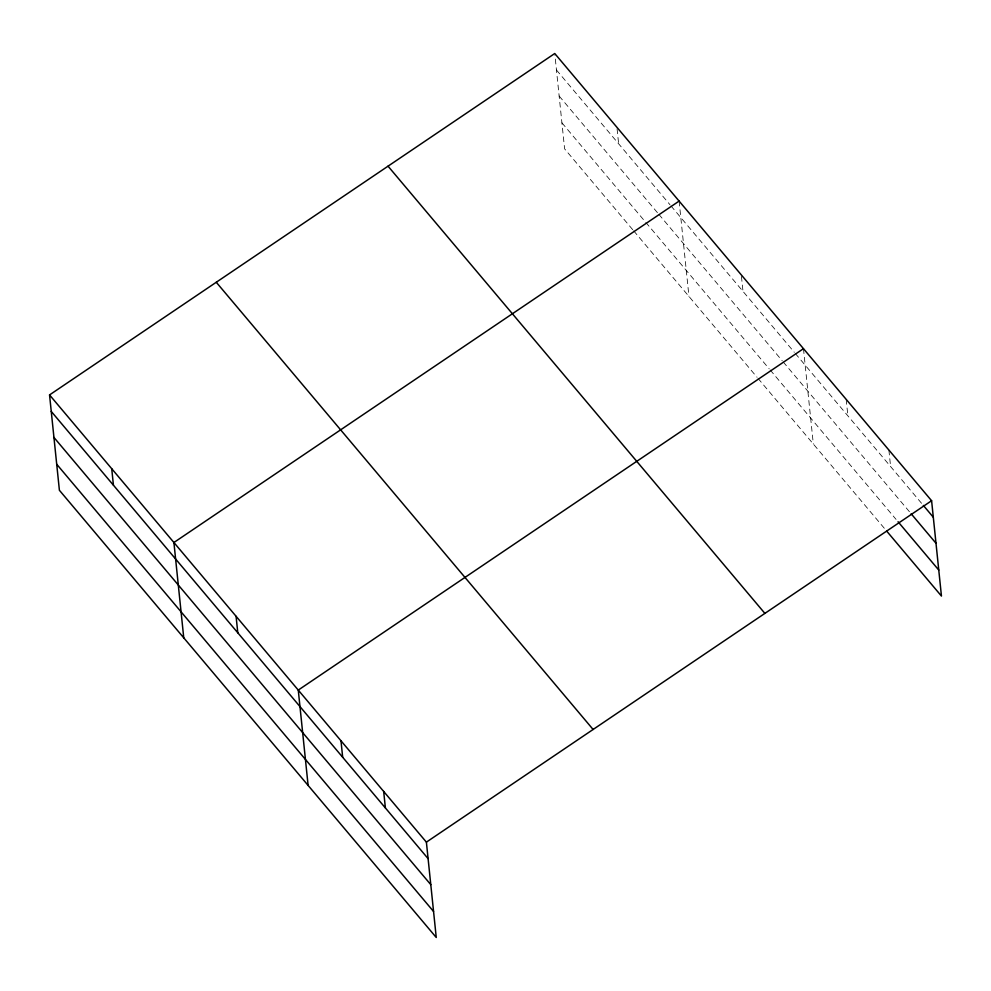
<?xml version="1.0" encoding="UTF-8"?>
<svg xmlns="http://www.w3.org/2000/svg" width="991" height="991" viewBox="0 0 991 991"><rect width="100%" height="100%" fill="white"/><g stroke="black" fill="none" stroke-linecap="round" stroke-linejoin="round"><path stroke-width="0.74" stroke-dasharray="4.96 3.72" d="M556.459 70.014L669.966 204.703M670.944 205.88L794.324 352.288M795.302 353.465L922.373 504.258M559.147 96.028L657.851 213.164M658.829 214.329L782.209 360.736M783.187 361.913L910.172 512.595M561.922 122.834L644.819 221.228M645.81 222.393L769.177 368.813M770.168 369.977L896.05 519.371M632.704 229.677L564.61 148.861L554.91 55.013M633.695 230.853L757.062 377.261M758.053 378.426L885.83 530.061M888.89 450.05L890.599 466.538M846.178 399.361L847.887 415.861M803.466 348.671L813.326 444.018M741.441 276.39L743.002 291.379M679.108 201.099L688.968 296.445M617.083 128.805L618.644 143.806"/><path stroke-width="1.49" d="M49.55 394.926L426.39 842.139L436.251 937.486L59.398 490.272L49.55 394.926L554.749 53.514L931.602 500.728L941.45 596.074L886.821 531.25M679.108 201.099L173.908 542.511L183.756 637.857M803.466 348.671L298.266 690.083L308.114 785.429M426.39 842.139L931.602 500.728M923.364 505.435L933.299 517.228M911.163 513.784L935.987 543.241M898.044 521.724L938.762 570.06M388.038 166.178L764.879 613.392M216.273 282.262L593.114 729.475M51.259 411.426L428.1 858.64M53.948 437.44L430.788 884.653M56.71 464.246L433.55 911.472M383.678 791.462L385.388 807.95M340.978 740.773L342.675 757.273M236.081 616.303L237.79 632.791M111.723 468.718L113.432 485.218"/></g></svg>
